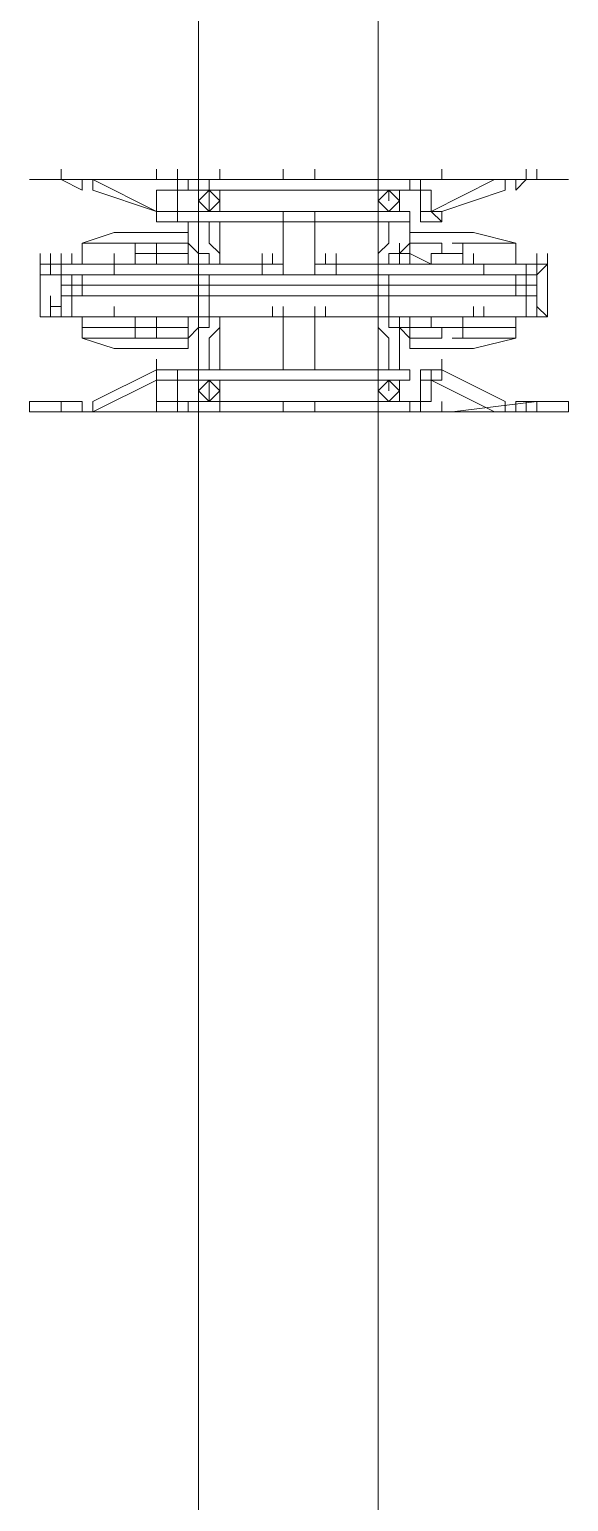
# Model space of a CAD drawing. Header units: feet. Extents: x -13743 to 68376, y -48 to 67763.
# Drawn here: x 4407.03 to 4423.55, y 67500.38 to 67545.52 of the extents above; entities that cross this region are included whole.
import ezdxf

# ---------------------------------------------------------------- set-up
doc = ezdxf.new("R2010")
doc.units = ezdxf.units.FT
doc.header["$MEASUREMENT"] = 0

# ---------------------------------------------------------------- blocks, each defined once
blk = doc.blocks.new('A$C47dfd34d')
at = {"lineweight": 5}
for points in [[(19.21422, 0.23999), (19.21588, 0.23999), (19.21588, 0.24332), (19.21588, 0.24832), (19.21422, 0.24832), (19.21588, 0.24832), (19.21588, 0.24332), (19.21588, 0.23999)], [(19.21422, 0.23999), (19.21588, 0.23999), (19.21588, 0.24332), (19.21588, 0.24832), (19.21422, 0.24832), (19.21588, 0.24832), (19.21588, 0.24332), (19.21588, 0.23999)], [(19.23088, 0.24666), (19.22922, 0.24666)], [(19.23088, 0.24666), (19.23755, 0.24666), (19.23922, 0.24666), (19.23755, 0.24666), (19.23588, 0.24666)], [(19.23755, 0.24666), (19.23588, 0.24666), (19.23588, 0.24499), (19.23588, 0.24666)], [(19.25255, 0.24332), (19.25088, 0.24332), (19.24922, 0.23999), (19.25088, 0.23999), (19.24922, 0.23999), (19.25088, 0.24332), (19.25088, 0.24832), (19.25088, 0.24332)], [(19.23088, 0.24499), (19.22922, 0.24499)], [(19.23588, 0.24332), (19.23588, 0.24166), (19.23588, 0.24332), (19.23588, 0.24499), (19.23755, 0.24499), (19.23922, 0.24499), (19.23755, 0.24499), (19.23588, 0.24499), (19.23588, 0.24332), (19.23422, 0.24332), (19.23588, 0.24332), (19.23422, 0.24332)], [(19.23588, 0.24166), (19.23422, 0.24166), (19.23422, 0.24332), (19.23588, 0.24332), (19.23588, 0.24499), (19.23755, 0.24499), (19.23588, 0.24499), (19.23588, 0.24332), (19.23422, 0.24332), (19.23422, 0.24166)], [(19.23088, 0.24332), (19.22922, 0.24332)], [(19.23255, 0.24166), (19.23255, 0.21999), (19.22922, 0.21999), (19.22922, 0.24166)], [(19.23255, 0.24166), (19.23255, 0.21999), (19.22922, 0.21999), (19.22922, 0.24166)], [(19.23922, 0.24332), (19.23755, 0.24332), (19.23588, 0.24332), (19.23755, 0.24332), (19.23588, 0.24332), (19.23422, 0.24332), (19.23588, 0.24332), (19.23588, 0.24166), (19.23422, 0.24166), (19.23255, 0.24166), (19.23422, 0.24166), (19.23255, 0.24166), (19.23422, 0.24166), (19.23588, 0.24166), (19.23588, 0.24332), (19.23422, 0.24332), (19.23588, 0.24332), (19.23755, 0.24332), (19.23588, 0.24332), (19.23755, 0.24332), (19.23922, 0.24332), (19.23755, 0.24332)], [(19.23422, 0.24166), (19.23255, 0.24166)], [(19.23588, 0.24332), (19.23422, 0.24332)], [(19.23422, 0.24166), (19.23422, 0.21999), (19.23588, 0.21999), (19.23588, 0.24166)], [(19.23422, 0.21999), (19.23422, 0.24166), (19.23588, 0.24166), (19.23588, 0.21999)], [(19.23922, 0.23499), (19.23755, 0.23499), (19.23588, 0.23499), (19.23755, 0.23499), (19.23922, 0.23499), (19.23755, 0.23499), (19.23588, 0.23499), (19.23755, 0.23499), (19.23755, 0.21166), (19.23588, 0.21166), (19.23755, 0.21166), (19.23755, 0.23499), (19.23755, 0.24332), (19.23922, 0.24332), (19.23755, 0.24332), (19.23922, 0.24332), (19.23755, 0.24332), (19.23755, 0.23499), (19.23755, 0.21166), (19.23588, 0.21166), (19.23755, 0.21166), (19.23755, 0.23499)], [(19.23922, 0.24332), (19.23755, 0.24332)], [(19.23922, 0.24166), (19.23755, 0.24166)], [(19.23922, 0.24166), (19.23755, 0.24166)], [(19.22422, 0.22332), (19.22422, 0.23499), (19.22588, 0.23999), (19.22588, 0.23166), (19.22755, 0.23166), (19.22755, 0.23999), (19.22588, 0.23999), (19.22588, 0.23166), (19.22588, 0.23999), (19.22755, 0.23999), (19.22588, 0.23999), (19.22422, 0.23499)], [(19.22755, 0.23166), (19.22755, 0.22832), (19.22588, 0.22832), (19.22588, 0.22999), (19.22588, 0.23166), (19.22588, 0.22999), (19.22588, 0.22832), (19.22755, 0.22832), (19.22755, 0.23166), (19.22755, 0.22832), (19.22588, 0.22832), (19.22588, 0.22999), (19.22588, 0.23166), (19.22755, 0.23166), (19.22755, 0.23999), (19.22922, 0.23999), (19.22755, 0.23999), (19.22588, 0.23999), (19.22588, 0.23166), (19.22755, 0.23166), (19.22922, 0.23166)], [(19.22922, 0.23999), (19.22755, 0.23999), (19.22755, 0.23166), (19.22922, 0.23166), (19.22755, 0.23166), (19.22755, 0.23999)], [(19.24588, 0.22832), (19.24922, 0.23832), (19.25088, 0.23832), (19.24922, 0.23832), (19.24588, 0.22832), (19.24588, 0.22666), (19.24588, 0.22499), (19.24922, 0.22499), (19.24922, 0.22832)], [(19.21588, 0.22832), (19.21422, 0.22832), (19.21422, 0.22999), (19.21422, 0.22832)], [(19.22588, 0.23166), (19.22755, 0.23166), (19.22755, 0.22832), (19.22922, 0.22832), (19.22755, 0.22832), (19.22755, 0.22332), (19.22588, 0.22332), (19.22588, 0.22999)], [(19.22588, 0.22499), (19.22588, 0.22332), (19.22755, 0.22332), (19.22755, 0.22832), (19.22588, 0.22832), (19.22588, 0.22999)], [(19.22755, 0.22832), (19.22922, 0.22832), (19.22755, 0.22832), (19.22755, 0.22332), (19.22588, 0.22332), (19.22588, 0.22999), (19.22588, 0.22332), (19.22755, 0.22332)], [(19.25255, 0.22832), (19.25088, 0.22832), (19.25088, 0.22999), (19.25088, 0.22832)], [(19.23755, 0.22832), (19.23922, 0.22832)], [(19.24088, 0.22499), (19.24088, 0.22332), (19.23922, 0.22332), (19.23922, 0.22832), (19.23922, 0.22332), (19.24088, 0.22332)], [(19.22422, 0.22666), (19.22422, 0.22499)], [(19.22422, 0.22666), (19.22422, 0.22499)], [(19.21922, 0.21832), (19.21755, 0.21832), (19.21588, 0.21999), (19.21588, 0.22166), (19.21755, 0.22166), (19.21588, 0.22166), (19.21588, 0.21999), (19.21588, 0.21832), (19.21588, 0.19333), (19.21422, 0.19333), (19.21588, 0.19333), (19.21588, 0.19166), (19.21588, 0.19333), (19.21755, 0.19333), (19.21588, 0.19333), (19.21588, 0.19166), (19.21755, 0.18999), (19.21588, 0.18999), (19.21588, 0.19166), (19.21755, 0.18999), (19.21922, 0.18999), (19.21922, 0.18833), (19.22088, 0.18833), (19.22088, 0.22499), (19.21922, 0.22499), (19.21922, 0.22166)], [(19.21922, 0.22499), (19.22088, 0.22499), (19.22088, 0.18833), (19.21922, 0.18833), (19.22088, 0.18833), (19.22088, 0.22499)], [(19.22588, 0.22332), (19.22422, 0.22332), (19.22588, 0.22332), (19.22755, 0.22166), (19.22922, 0.22166), (19.22755, 0.22166), (19.22588, 0.22332), (19.22755, 0.22166)], [(19.22755, 0.22332), (19.22922, 0.22332), (19.22755, 0.22332), (19.22755, 0.22499)], [(19.22922, 0.22332), (19.22755, 0.22332), (19.22755, 0.22499), (19.22755, 0.22332)], [(19.23922, 0.22332), (19.23922, 0.22499), (19.23922, 0.22332), (19.23755, 0.22332)], [(19.21755, 0.22166), (19.21588, 0.21999), (19.21755, 0.21832), (19.21922, 0.21999)], [(19.21755, 0.22166), (19.21588, 0.21999), (19.21755, 0.21832), (19.21922, 0.21999)], [(19.21755, 0.22166), (19.21588, 0.21999), (19.21755, 0.21832), (19.21922, 0.21999)], [(19.21755, 0.22166), (19.21588, 0.21999), (19.21755, 0.21832), (19.21922, 0.21999)], [(19.22088, 0.22166), (19.22922, 0.22166)], [(19.22922, 0.22166), (19.22755, 0.22166)], [(19.24755, 0.22166), (19.24588, 0.21999), (19.24755, 0.21832), (19.24922, 0.21999)], [(19.24755, 0.21832), (19.24922, 0.21832), (19.24922, 0.21999), (19.24922, 0.22166), (19.24755, 0.22166), (19.24922, 0.22166), (19.24922, 0.21999), (19.24755, 0.21832), (19.24588, 0.21832)], [(19.24588, 0.21999), (19.24588, 0.22166), (19.24755, 0.22166), (19.24588, 0.22166)], [(19.24755, 0.22166), (19.24588, 0.21999), (19.24755, 0.21832), (19.24922, 0.21999)], [(19.22588, 0.21999), (19.22755, 0.21832), (19.22588, 0.21999), (19.22088, 0.21999)], [(19.23255, 0.19166), (19.23255, 0.21999), (19.23422, 0.21999), (19.23422, 0.19166)], [(19.24922, 0.21999), (19.24755, 0.21999)], [(19.22922, 0.21832), (19.22088, 0.21832)], [(19.22088, 0.21832), (19.22922, 0.21832)], [(19.23755, 0.21832), (19.24422, 0.21832)], [(19.24922, 0.19166), (19.24755, 0.18999), (19.24588, 0.18999), (19.24588, 0.19166), (19.24588, 0.19333), (19.24755, 0.19333), (19.24922, 0.19333), (19.24922, 0.21832), (19.24922, 0.19333), (19.24755, 0.19333), (19.24922, 0.19333), (19.24922, 0.19166), (19.24922, 0.19333), (19.24922, 0.19166), (19.24922, 0.18999), (19.24922, 0.19166), (19.24755, 0.19166), (19.24922, 0.19166), (19.24755, 0.19166), (19.24922, 0.19166), (19.24755, 0.19166), (19.24922, 0.19166), (19.24755, 0.19166), (19.24922, 0.19166), (19.24755, 0.19166), (19.24922, 0.19166), (19.24755, 0.19166), (19.24922, 0.19166), (19.24755, 0.19166), (19.24922, 0.19166), (19.24755, 0.19166), (19.24922, 0.19166), (19.24755, 0.19166)], [(19.25255, 0.21832), (19.25088, 0.21832)], [(19.22922, 0.20832), (19.23088, 0.20832), (19.22922, 0.20832), (19.22922, 0.21166), (19.22922, 0.20999)], [(19.23755, 0.21166), (19.23755, 0.20832), (19.23755, 0.21166), (19.23922, 0.21166)], [(19.23922, 0.20999), (19.23755, 0.20999)], [(19.21588, 0.20832), (19.21422, 0.20832)], [(19.21588, 0.20832), (19.21422, 0.20832)], [(19.25255, 0.20832), (19.25088, 0.20832)], [(19.25255, 0.20832), (19.25088, 0.20832)], [(19.21588, 0.20333), (19.21422, 0.20333)], [(19.21588, 0.20333), (19.21422, 0.20333)], [(19.22922, 0.20333), (19.22922, 0.19999), (19.22922, 0.17833), (19.23088, 0.17833), (19.22922, 0.17833), (19.22922, 0.20333), (19.23088, 0.20333), (19.22922, 0.20333), (19.23088, 0.20333)], [(19.25255, 0.20333), (19.25088, 0.20333)], [(19.25255, 0.20333), (19.25088, 0.20333)], [(19.23088, 0.20166), (19.22922, 0.20166)], [(19.23088, 0.20166), (19.22922, 0.20166)], [(19.23588, 0.19999), (19.23755, 0.19999), (19.23755, 0.17666), (19.23755, 0.19999)], [(19.23755, 0.17666), (19.23588, 0.17666), (19.23755, 0.17666), (19.23755, 0.19999), (19.23588, 0.19999), (19.23755, 0.19999), (19.23755, 0.17666), (19.23588, 0.17666), (19.23755, 0.17666), (19.23755, 0.16833)], [(19.23922, 0.20166), (19.23755, 0.20166)], [(19.23922, 0.20166), (19.23755, 0.20166)], [(19.21755, 0.19333), (19.21588, 0.19166), (19.21755, 0.18999), (19.21922, 0.19166)], [(19.21922, 0.19166), (19.21755, 0.19166), (19.21922, 0.19166), (19.21755, 0.19166), (19.21922, 0.19166), (19.21755, 0.19166), (19.21922, 0.19166), (19.21755, 0.19166), (19.21922, 0.19166), (19.21755, 0.19166), (19.21922, 0.19166), (19.21922, 0.18999), (19.21755, 0.18999), (19.21588, 0.19166), (19.21588, 0.19333), (19.21755, 0.19333), (19.21922, 0.19333), (19.21755, 0.19333), (19.21922, 0.19333)], [(19.21755, 0.19333), (19.21588, 0.19166), (19.21755, 0.18999), (19.21922, 0.19166)], [(19.21755, 0.19333), (19.21588, 0.19333), (19.21588, 0.19166), (19.21588, 0.18999), (19.21755, 0.18999), (19.21922, 0.18999), (19.21922, 0.19166), (19.21922, 0.19333)], [(19.21755, 0.19333), (19.21588, 0.19166), (19.21755, 0.18999), (19.21922, 0.19166)], [(19.21755, 0.19333), (19.21588, 0.19166), (19.21755, 0.18999), (19.21922, 0.19166)], [(19.22088, 0.19333), (19.22922, 0.19333)], [(19.22755, 0.19333), (19.22588, 0.19166), (19.22088, 0.19166), (19.22588, 0.19166)], [(19.22922, 0.19333), (19.22088, 0.19333)], [(19.24422, 0.19333), (19.23755, 0.19333)], [(19.24588, 0.19166), (19.24588, 0.18999), (19.24588, 0.19166), (19.24588, 0.19333)], [(19.24588, 0.19333), (19.24755, 0.19333)], [(19.24755, 0.19333), (19.24588, 0.19166), (19.24755, 0.18999), (19.24922, 0.19166)], [(19.24755, 0.19333), (19.24588, 0.19166), (19.24755, 0.18999), (19.24922, 0.19166)], [(19.25255, 0.19333), (19.25088, 0.19333)], [(19.21922, 0.19166), (19.21755, 0.19166)], [(19.22422, 0.18833), (19.22422, 0.17833)], [(19.22588, 0.18833), (19.22755, 0.18999)], [(19.23922, 0.18999), (19.24088, 0.18833), (19.23922, 0.18999), (19.24088, 0.18833), (19.23922, 0.18999), (19.23922, 0.18833), (19.23755, 0.18833), (19.23922, 0.18833)], [(19.24088, 0.18333), (19.24088, 0.18833), (19.23922, 0.18833), (19.23755, 0.18499), (19.23922, 0.18499), (19.23922, 0.18333)], [(19.23922, 0.18499), (19.23755, 0.18499), (19.23922, 0.18833), (19.24088, 0.18833), (19.24088, 0.18333), (19.23922, 0.18333), (19.23922, 0.18499), (19.23755, 0.18499)], [(19.24088, 0.17166), (19.24255, 0.17833), (19.24255, 0.18833), (19.24088, 0.18833), (19.24088, 0.18666), (19.24088, 0.18833), (19.24255, 0.18833), (19.24255, 0.17833)], [(19.24588, 0.18499), (19.24422, 0.18333), (19.24422, 0.18666), (19.24588, 0.18666), (19.24422, 0.18666), (19.24422, 0.18333), (19.24588, 0.18333), (19.24422, 0.18333), (19.24588, 0.18499), (19.25088, 0.17499), (19.24588, 0.18499), (19.24588, 0.18666), (19.25088, 0.18666), (19.25088, 0.18833), (19.25088, 0.18666), (19.24922, 0.18666), (19.24922, 0.18499)], [(19.24922, 0.18666), (19.24922, 0.18499), (19.24588, 0.18499), (19.24588, 0.18333), (19.24922, 0.17333), (19.24588, 0.18333), (19.24588, 0.18499), (19.24588, 0.18666), (19.24922, 0.18666), (19.24922, 0.18833)], [(19.22588, 0.18666), (19.22588, 0.18333)], [(19.21422, 0.18333), (19.21588, 0.18333), (19.21422, 0.18333), (19.21422, 0.18499)], [(19.21422, 0.17333), (19.21588, 0.17333), (19.22088, 0.18333), (19.21922, 0.18333), (19.21922, 0.18499), (19.21922, 0.18333), (19.22088, 0.18333), (19.21588, 0.17333)], [(19.21422, 0.18333), (19.21588, 0.18333), (19.21422, 0.18333), (19.21422, 0.18499)], [(19.25088, 0.18333), (19.25088, 0.18499), (19.25088, 0.18333), (19.25255, 0.18333)], [(19.22755, 0.17999), (19.22755, 0.17166), (19.22588, 0.17166), (19.22588, 0.17999), (19.22588, 0.18166), (19.22588, 0.17999), (19.22755, 0.17999), (19.22755, 0.18333), (19.22755, 0.17999), (19.22922, 0.17999)], [(19.22588, 0.18166), (19.22588, 0.17999)], [(19.22922, 0.17999), (19.22755, 0.17999), (19.22755, 0.18333), (19.22755, 0.17999)], [(19.23922, 0.17999), (19.23922, 0.18333), (19.23922, 0.17999), (19.23755, 0.17999)], [(19.24088, 0.17999), (19.24088, 0.18166), (19.24088, 0.17999), (19.23755, 0.17999), (19.23755, 0.17166), (19.24088, 0.17166)], [(19.22588, 0.17166), (19.22588, 0.17999), (19.22755, 0.17999), (19.22755, 0.17166)], [(19.22588, 0.17166), (19.22755, 0.17166), (19.22755, 0.17999), (19.22588, 0.17999)], [(19.22588, 0.17166), (19.22588, 0.17999), (19.22755, 0.17999), (19.22755, 0.17166)], [(19.24088, 0.17166), (19.23755, 0.17166), (19.23755, 0.17999), (19.24088, 0.17999)], [(19.23922, 0.17833), (19.23755, 0.17833)], [(19.25088, 0.17333), (19.24922, 0.17333)], [(19.21422, 0.16999), (19.21588, 0.16999), (19.21588, 0.17166), (19.21422, 0.17166), (19.21588, 0.17166), (19.21588, 0.16999)], [(19.21422, 0.17166), (19.21588, 0.17166)], [(19.21422, 0.16999), (19.21588, 0.16999), (19.21588, 0.17166), (19.21588, 0.16999)], [(19.22922, 0.17166), (19.22755, 0.17166)], [(19.22755, 0.17166), (19.22922, 0.17166)], [(19.23255, 0.16999), (19.23088, 0.16999), (19.23255, 0.16999), (19.23422, 0.16999)], [(19.23422, 0.17166), (19.23255, 0.17166)], [(19.23422, 0.16833), (19.23422, 0.16999), (19.23588, 0.16999), (19.23588, 0.16833), (19.23422, 0.16833), (19.23255, 0.16833)], [(19.23755, 0.16833), (19.23755, 0.16999)], [(19.25255, 0.16999), (19.25088, 0.16999), (19.24922, 0.17166), (19.25088, 0.17166), (19.24922, 0.17166), (19.25088, 0.16999)], [(19.21422, 0.16833), (19.21588, 0.16833), (19.21588, 0.16333), (19.21422, 0.16333), (19.21588, 0.16333), (19.21588, 0.16833)], [(19.21422, 0.16833), (19.21588, 0.16833), (19.21588, 0.16333), (19.21422, 0.16333), (19.21588, 0.16333), (19.21588, 0.16833)], [(19.23088, 0.16833), (19.22922, 0.16666), (19.23088, 0.16666), (19.22922, 0.16666)], [(19.25255, 0.16833), (19.25088, 0.16833), (19.25088, 0.16333), (19.25088, 0.16833)]]:
    blk.add_lwpolyline(points, close=True, dxfattribs=at)
for points in [[(19.21422, 0.24832), (19.21422, 0.16333)], [(19.22922, 0.24666), (19.23088, 0.24666), (19.22922, 0.24666), (19.23088, 0.24666), (19.22922, 0.24666), (19.23088, 0.24666), (19.22922, 0.24666), (19.22922, 0.24499), (19.22922, 0.24666), (19.23588, 0.24666), (19.23588, 0.24499), (19.23588, 0.24332), (19.23755, 0.24332), (19.23588, 0.24332), (19.23755, 0.24332), (19.23755, 0.24666), (19.23755, 0.24499), (19.23588, 0.24499), (19.23588, 0.24332), (19.23422, 0.24332), (19.23422, 0.24166), (19.23255, 0.24166), (19.23422, 0.24166), (19.23255, 0.24166), (19.23255, 0.23999), (19.23255, 0.21999), (19.22922, 0.21999), (19.22922, 0.19166), (19.23255, 0.19166), (19.23255, 0.21999), (19.23255, 0.16999), (19.22922, 0.16999), (19.22922, 0.19166), (19.22922, 0.16999), (19.23255, 0.16999), (19.23255, 0.19166), (19.23422, 0.19166), (19.23422, 0.21999), (19.23588, 0.21999), (19.23588, 0.24166), (19.23422, 0.24166), (19.23422, 0.21999), (19.23255, 0.21999), (19.23255, 0.19166), (19.23422, 0.19166), (19.23422, 0.16999), (19.23588, 0.16999), (19.23588, 0.19166), (19.23588, 0.16999), (19.23422, 0.16999), (19.23422, 0.19166), (19.23588, 0.19166), (19.23588, 0.21999), (19.23588, 0.19166), (19.23422, 0.19166), (19.23255, 0.19166), (19.23255, 0.16999), (19.22922, 0.16999), (19.22922, 0.19166), (19.22755, 0.19166), (19.22755, 0.18999), (19.22922, 0.18999), (19.22755, 0.18999), (19.22588, 0.18833), (19.22422, 0.18833), (19.22422, 0.18666), (19.22422, 0.18833), (19.22422, 0.18666), (19.22422, 0.18833), (19.22422, 0.17833), (19.22588, 0.17166), (19.22422, 0.17833), (19.22588, 0.17166), (19.22422, 0.17833), (19.22422, 0.18833), (19.22422, 0.17833), (19.22422, 0.18833), (19.22422, 0.17833), (19.22422, 0.18833), (19.22588, 0.18833), (19.22755, 0.18999), (19.22922, 0.18999), (19.22088, 0.18999), (19.22922, 0.18999), (19.22755, 0.18999), (19.22922, 0.18999), (19.22755, 0.18999), (19.22922, 0.18999), (19.22755, 0.18999), (19.22922, 0.18999), (19.22755, 0.18999), (19.22588, 0.18833), (19.22755, 0.18999), (19.22755, 0.18833), (19.22922, 0.18833), (19.22755, 0.18833), (19.22755, 0.18499), (19.22755, 0.18333), (19.22588, 0.18333), (19.22755, 0.18333), (19.22755, 0.18499), (19.22755, 0.18833), (19.22588, 0.18833), (19.22588, 0.18333), (19.22755, 0.18333), (19.22755, 0.18499), (19.22755, 0.18333), (19.22588, 0.18333), (19.22588, 0.18666), (19.22588, 0.18833), (19.22755, 0.18833), (19.22588, 0.18833), (19.22588, 0.18666), (19.22588, 0.18833), (19.22755, 0.18833), (19.22755, 0.18999), (19.22588, 0.18833), (19.22755, 0.18999), (19.22755, 0.18833), (19.22755, 0.18499), (19.22922, 0.18499), (19.22755, 0.18499), (19.22922, 0.18499), (19.22755, 0.18499), (19.22755, 0.18833), (19.22922, 0.18833), (19.22755, 0.18833), (19.22755, 0.18999), (19.22588, 0.18833), (19.22755, 0.18999), (19.22922, 0.18999), (19.22755, 0.18999), (19.22755, 0.19166), (19.22922, 0.19166), (19.22922, 0.16999), (19.23255, 0.16999), (19.23255, 0.19166), (19.23255, 0.21999), (19.22922, 0.21999), (19.22922, 0.24166), (19.23255, 0.24166), (19.23255, 0.21999), (19.23255, 0.23999), (19.23422, 0.23999), (19.23588, 0.23999), (19.23422, 0.23999), (19.23255, 0.23999), (19.23255, 0.21999), (19.23255, 0.19166), (19.22922, 0.19166), (19.22922, 0.21999), (19.22755, 0.21999), (19.22755, 0.22166), (19.22922, 0.22166), (19.22755, 0.22166), (19.22588, 0.22332), (19.22755, 0.22166), (19.22922, 0.22166), (19.22755, 0.22166), (19.22588, 0.22332), (19.22755, 0.22166), (19.22588, 0.22332), (19.22422, 0.22332), (19.22422, 0.23332), (19.22422, 0.22332), (19.22422, 0.23332), (19.22422, 0.22332), (19.22422, 0.23499), (19.22588, 0.23999), (19.22422, 0.23499), (19.22422, 0.22332), (19.22588, 0.22332), (19.22755, 0.22166), (19.22588, 0.22332), (19.22755, 0.22166), (19.22922, 0.22166), (19.22755, 0.22166), (19.22755, 0.21999), (19.22922, 0.21999), (19.22922, 0.19166), (19.23255, 0.19166), (19.23255, 0.21999), (19.23422, 0.21999), (19.23422, 0.19166), (19.23588, 0.19166), (19.23588, 0.21999), (19.23588, 0.19166), (19.23422, 0.19166), (19.23422, 0.16999), (19.23588, 0.16999), (19.23588, 0.19166), (19.23588, 0.16999), (19.23422, 0.16999), (19.23588, 0.16999), (19.23422, 0.16999), (19.23422, 0.16833), (19.23255, 0.16833), (19.23088, 0.16833), (19.23255, 0.16833), (19.23088, 0.16833), (19.23255, 0.16833), (19.23255, 0.16999), (19.23422, 0.16999), (19.23255, 0.16999), (19.23422, 0.16999), (19.23255, 0.16999), (19.23255, 0.17166), (19.23422, 0.17166), (19.23588, 0.17166), (19.23422, 0.17166), (19.23588, 0.17166), (19.23422, 0.17166), (19.23255, 0.17166), (19.23255, 0.16999), (19.23422, 0.16999), (19.23588, 0.16999), (19.23588, 0.16833), (19.23755, 0.16666), (19.23588, 0.16666), (19.22922, 0.16666), (19.23088, 0.16666), (19.22922, 0.16666), (19.23088, 0.16833), (19.22922, 0.16833), (19.22922, 0.16999), (19.22922, 0.16833), (19.22922, 0.16666), (19.23088, 0.16666), (19.23255, 0.16666)], [(19.23088, 0.20333), (19.22922, 0.20333), (19.23088, 0.20333), (19.22922, 0.20333), (19.23088, 0.20333), (19.22922, 0.20333), (19.23088, 0.20333), (19.22922, 0.20333), (19.23088, 0.20333), (19.22922, 0.20333), (19.22922, 0.19999), (19.22922, 0.17666), (19.22922, 0.19999), (19.22922, 0.20333), (19.22922, 0.19999), (19.22922, 0.17666), (19.23088, 0.17666), (19.22922, 0.17666), (19.22922, 0.16833), (19.23088, 0.16833), (19.23255, 0.16833), (19.23255, 0.16999), (19.23422, 0.16999), (19.23255, 0.16999), (19.23422, 0.16999), (19.23422, 0.19166), (19.23255, 0.19166), (19.23255, 0.21999), (19.23422, 0.21999), (19.23255, 0.21999), (19.23255, 0.23999), (19.23422, 0.23999), (19.23588, 0.23999), (19.23422, 0.23999), (19.23255, 0.23999), (19.23255, 0.24166), (19.23255, 0.23999), (19.23255, 0.24166), (19.23422, 0.24166), (19.23255, 0.24166), (19.23255, 0.24332), (19.23088, 0.24332), (19.23088, 0.24499), (19.22922, 0.24499), (19.22922, 0.24666), (19.22922, 0.24499), (19.23088, 0.24499), (19.23088, 0.24332), (19.22922, 0.24332), (19.23088, 0.24332), (19.23088, 0.24499), (19.22922, 0.24499), (19.23088, 0.24499), (19.23255, 0.24499), (19.23088, 0.24499), (19.23088, 0.24332), (19.23255, 0.24332), (19.23255, 0.24166), (19.23422, 0.24166), (19.23588, 0.24166), (19.23422, 0.24166), (19.23588, 0.24166), (19.23422, 0.24166), (19.23422, 0.24332), (19.23588, 0.24332), (19.23588, 0.24499), (19.23755, 0.24499), (19.23588, 0.24499), (19.23755, 0.24499), (19.23922, 0.24499), (19.23755, 0.24499), (19.23588, 0.24499), (19.23588, 0.24332), (19.23755, 0.24332), (19.23588, 0.24332), (19.23755, 0.24332), (19.23755, 0.23499), (19.23755, 0.21166), (19.23755, 0.20832), (19.24422, 0.20832), (19.23588, 0.20832), (19.24422, 0.20832), (19.24422, 0.20333), (19.23588, 0.20333), (19.24422, 0.20333), (19.23755, 0.20333), (19.23755, 0.19999), (19.23755, 0.20333), (19.23755, 0.19999), (19.23922, 0.19999), (19.23755, 0.19999), (19.23755, 0.20333), (19.23922, 0.20333), (19.23755, 0.20333), (19.23922, 0.20333), (19.23755, 0.20333), (19.23922, 0.20333), (19.23755, 0.20333)], [(19.23255, 0.24332), (19.23088, 0.24332), (19.22922, 0.24332), (19.22922, 0.24666), (19.22922, 0.24499), (19.22922, 0.24666), (19.22922, 0.24166), (19.23088, 0.24166), (19.22922, 0.24166), (19.22922, 0.24666), (19.22922, 0.24499), (19.22922, 0.24666), (19.22922, 0.24332), (19.23088, 0.24332), (19.22922, 0.24332), (19.23088, 0.24332), (19.23088, 0.24499), (19.23088, 0.24332), (19.23255, 0.24332), (19.23255, 0.24166), (19.22922, 0.24166), (19.22922, 0.21999), (19.22922, 0.19166), (19.23255, 0.19166), (19.23255, 0.17166), (19.23255, 0.16999), (19.23255, 0.17166), (19.23255, 0.19166), (19.23255, 0.17166), (19.23255, 0.19166), (19.23422, 0.19166), (19.23255, 0.19166)], [(19.23588, 0.24666), (19.23088, 0.24666)], [(19.23588, 0.24499), (19.23588, 0.24666)], [(19.23755, 0.24332), (19.23755, 0.24666), (19.23755, 0.24499)], [(19.25088, 0.24832), (19.25088, 0.16333)], [(19.22922, 0.24499), (19.22922, 0.24499)], [(19.23088, 0.20999), (19.22922, 0.20999), (19.22922, 0.21166), (19.22922, 0.23499), (19.23088, 0.23499), (19.22922, 0.23499), (19.23088, 0.23499), (19.22922, 0.23499), (19.23088, 0.23499), (19.22922, 0.23499), (19.22922, 0.21166), (19.22922, 0.23499), (19.22922, 0.24332), (19.22922, 0.24166), (19.22922, 0.24332), (19.23088, 0.24332), (19.23255, 0.24332), (19.23088, 0.24332), (19.23255, 0.24332), (19.23088, 0.24332), (19.23255, 0.24332), (19.23088, 0.24332), (19.23255, 0.24332), (19.23088, 0.24332), (19.23255, 0.24332), (19.23088, 0.24332), (19.23255, 0.24332), (19.23088, 0.24332), (19.23255, 0.24332), (19.23422, 0.24332), (19.23588, 0.24332), (19.23422, 0.24332), (19.23255, 0.24332), (19.23088, 0.24332), (19.23255, 0.24332), (19.23088, 0.24332), (19.23255, 0.24332), (19.23422, 0.24332), (19.23255, 0.24332), (19.23422, 0.24332), (19.23255, 0.24332), (19.23422, 0.24332), (19.23255, 0.24332), (19.23088, 0.24332), (19.23088, 0.24499), (19.22922, 0.24499), (19.23088, 0.24499), (19.22922, 0.24499), (19.23088, 0.24499), (19.22922, 0.24499), (19.23088, 0.24499), (19.23088, 0.24332), (19.23255, 0.24332), (19.23255, 0.24166), (19.23255, 0.21999), (19.23422, 0.21999), (19.23422, 0.24166), (19.23588, 0.24166), (19.23588, 0.21999), (19.23422, 0.21999), (19.23422, 0.19166)], [(19.22922, 0.24499), (19.22922, 0.24499)], [(19.22922, 0.24499), (19.22922, 0.24499)], [(19.22922, 0.24499), (19.22922, 0.24499)], [(19.22922, 0.24499), (19.22922, 0.24499)], [(19.22922, 0.24499), (19.22922, 0.24499)], [(19.22922, 0.24499), (19.22922, 0.24499)], [(19.22922, 0.24499), (19.22922, 0.24499)], [(19.23088, 0.24499), (19.23255, 0.24499)], [(19.23755, 0.24499), (19.23755, 0.24499)], [(19.23755, 0.24499), (19.23755, 0.24499)], [(19.23755, 0.24499), (19.23755, 0.24499)], [(19.23755, 0.24499), (19.23755, 0.24499)], [(19.21422, 0.24332), (19.21588, 0.24332), (19.21422, 0.24332)], [(19.21422, 0.24332), (19.21588, 0.24332), (19.21422, 0.24332)], [(19.21422, 0.24332), (19.21588, 0.24332), (19.21422, 0.24332)], [(19.21422, 0.24332), (19.21588, 0.24332), (19.21422, 0.24332)], [(19.22255, 0.20333), (19.22088, 0.20333), (19.22922, 0.20333), (19.23088, 0.20333), (19.22922, 0.20333), (19.22088, 0.20333), (19.22088, 0.20832), (19.22922, 0.20832), (19.22922, 0.21166), (19.22922, 0.20832), (19.22922, 0.21166), (19.22922, 0.20832), (19.23088, 0.20832), (19.22922, 0.20832), (19.22922, 0.21166), (19.22922, 0.23499), (19.22922, 0.24332), (19.22922, 0.23499), (19.22922, 0.21166), (19.22922, 0.23499), (19.22922, 0.21166), (19.22922, 0.20832), (19.23088, 0.20832), (19.22922, 0.20832), (19.23088, 0.20832), (19.22922, 0.20832), (19.23088, 0.20832), (19.22922, 0.20832), (19.22922, 0.20999), (19.23088, 0.20999), (19.22922, 0.20999), (19.22922, 0.21166), (19.22922, 0.23499), (19.22922, 0.24332), (19.22922, 0.23499), (19.23088, 0.23499), (19.22922, 0.23499), (19.22922, 0.24332), (19.22922, 0.23499), (19.22922, 0.24332), (19.23088, 0.24332), (19.22922, 0.24332), (19.23088, 0.24332), (19.23255, 0.24332), (19.23422, 0.24332)], [(19.22922, 0.24166), (19.23088, 0.24166)], [(19.22922, 0.24166), (19.23088, 0.24166)], [(19.23422, 0.24332), (19.23588, 0.24332)], [(19.23422, 0.24332), (19.23588, 0.24332)], [(19.23588, 0.24332), (19.23422, 0.24332)], [(19.23422, 0.24332), (19.23588, 0.24332)], [(19.23755, 0.24332), (19.23922, 0.24332)], [(19.23755, 0.24332), (19.23922, 0.24332)], [(19.23755, 0.24332), (19.23922, 0.24332)], [(19.23755, 0.24332), (19.23922, 0.24332)], [(19.23755, 0.24332), (19.23922, 0.24332)], [(19.23755, 0.24332), (19.23755, 0.23499)], [(19.25088, 0.24332), (19.25088, 0.24332)], [(19.21588, 0.23999), (19.21588, 0.23999)], [(19.21588, 0.23999), (19.21588, 0.23999)], [(19.21588, 0.23999), (19.21588, 0.23999)], [(19.21588, 0.23999), (19.21588, 0.23999)], [(19.23755, 0.21999), (19.23922, 0.21999), (19.23922, 0.22166), (19.23755, 0.22166), (19.23922, 0.22166), (19.24088, 0.22166), (19.23922, 0.22166), (19.24088, 0.22332), (19.23922, 0.22166), (19.24088, 0.22332), (19.24255, 0.22332), (19.24255, 0.23499), (19.24088, 0.23999), (19.23755, 0.23999)], [(19.24422, 0.22166), (19.23755, 0.22166), (19.23922, 0.22166), (19.24088, 0.22166), (19.23922, 0.22166), (19.24088, 0.22332), (19.23922, 0.22166), (19.24088, 0.22332), (19.24255, 0.22332), (19.24255, 0.23499), (19.24088, 0.23999), (19.24088, 0.23166), (19.23755, 0.23166), (19.23922, 0.23166), (19.23922, 0.22832), (19.24088, 0.22832), (19.24088, 0.22999), (19.24088, 0.22499), (19.24088, 0.22666), (19.24088, 0.22499), (19.24088, 0.22999), (19.24088, 0.23166), (19.24088, 0.22999), (19.24088, 0.22832), (19.23922, 0.22832), (19.23922, 0.23166), (19.23755, 0.23166), (19.23755, 0.23999), (19.24088, 0.23999), (19.24088, 0.23166), (19.23755, 0.23166), (19.23755, 0.23999), (19.23922, 0.23999)], [(19.23922, 0.23999), (19.23922, 0.23999)], [(19.25088, 0.23999), (19.25088, 0.23999)], [(19.25088, 0.23999), (19.25088, 0.23999)], [(19.21588, 0.22499), (19.21588, 0.22332), (19.21422, 0.22332), (19.21422, 0.22499), (19.21588, 0.22499), (19.21588, 0.22832), (19.21922, 0.22832), (19.21422, 0.23832), (19.21588, 0.23832), (19.22088, 0.22832), (19.21922, 0.22832), (19.21588, 0.22832), (19.21588, 0.22499), (19.21922, 0.22499), (19.21922, 0.22666), (19.21922, 0.22499), (19.21588, 0.22499), (19.21588, 0.22332), (19.21422, 0.22332), (19.21422, 0.18833), (19.21588, 0.18833), (19.21588, 0.18666), (19.21922, 0.18666), (19.21922, 0.18499), (19.21922, 0.18333), (19.22088, 0.18333), (19.21588, 0.17333), (19.21422, 0.17333), (19.21588, 0.17333), (19.22088, 0.18333), (19.21922, 0.18333), (19.21922, 0.18499), (19.21588, 0.18499), (19.21588, 0.18666), (19.21922, 0.18666), (19.21922, 0.18499), (19.22088, 0.18499), (19.22088, 0.18333), (19.22088, 0.18666), (19.21922, 0.18666), (19.22088, 0.18666), (19.22088, 0.18333), (19.22088, 0.18499), (19.21922, 0.18499), (19.21422, 0.17499), (19.21922, 0.18499), (19.21588, 0.18499), (19.21588, 0.18666), (19.21922, 0.18666), (19.21922, 0.18499), (19.21922, 0.18666), (19.21588, 0.18666), (19.21588, 0.18499), (19.21922, 0.18499), (19.21422, 0.17499), (19.21922, 0.18499), (19.21588, 0.18499), (19.21588, 0.18666), (19.21422, 0.18666), (19.21422, 0.18833), (19.21422, 0.18666), (19.21422, 0.18833), (19.21422, 0.18666)], [(19.21755, 0.21999), (19.21922, 0.21999), (19.21755, 0.21999), (19.21922, 0.21999), (19.21755, 0.21999), (19.21922, 0.21999), (19.21755, 0.21999), (19.21922, 0.21999), (19.21755, 0.21999), (19.21922, 0.21999), (19.21755, 0.21999), (19.21922, 0.21999), (19.21755, 0.21999), (19.21922, 0.21999), (19.21755, 0.21999), (19.21922, 0.21999), (19.21755, 0.21999), (19.21922, 0.21999), (19.21755, 0.21999), (19.21922, 0.21999), (19.21922, 0.22166), (19.21922, 0.22499), (19.22088, 0.22499), (19.22088, 0.22832), (19.21922, 0.22832), (19.21922, 0.22666), (19.21922, 0.22832), (19.21422, 0.23832), (19.21588, 0.23832), (19.22088, 0.22832), (19.21922, 0.22832), (19.21588, 0.22832), (19.21422, 0.22832), (19.21422, 0.22999), (19.21422, 0.22832), (19.21588, 0.22832), (19.21588, 0.22499), (19.21422, 0.22499), (19.21422, 0.22332), (19.21422, 0.18833), (19.21588, 0.18833), (19.21588, 0.18999), (19.21588, 0.18833), (19.21588, 0.18666), (19.21588, 0.18833), (19.21422, 0.18833), (19.21422, 0.22332), (19.21422, 0.22499), (19.21588, 0.22499), (19.21588, 0.22832), (19.21922, 0.22832), (19.21922, 0.22666), (19.21922, 0.22499), (19.21588, 0.22499), (19.21588, 0.22332), (19.21422, 0.22332), (19.21422, 0.22499)], [(19.21588, 0.23832), (19.22088, 0.22832), (19.21922, 0.22832), (19.21422, 0.23832), (19.21588, 0.23832), (19.22088, 0.22832), (19.21922, 0.22832), (19.21922, 0.22666), (19.21922, 0.22832), (19.22088, 0.22832), (19.21922, 0.22832), (19.21922, 0.22666), (19.21922, 0.22499), (19.21588, 0.22499), (19.21588, 0.22332), (19.21422, 0.22332), (19.21422, 0.18833), (19.21588, 0.18833), (19.21588, 0.18999), (19.21755, 0.18999), (19.21588, 0.18999), (19.21588, 0.19166), (19.21588, 0.19333), (19.21588, 0.21832), (19.21422, 0.21832), (19.21588, 0.21832), (19.21755, 0.21832), (19.21588, 0.21999), (19.21588, 0.22166), (19.21755, 0.22166), (19.21588, 0.22166), (19.21588, 0.22332)], [(19.21588, 0.23832), (19.21422, 0.23832), (19.21922, 0.22832), (19.21922, 0.22666), (19.21922, 0.22832), (19.22088, 0.22832), (19.22255, 0.22832), (19.22088, 0.22832), (19.22088, 0.22499), (19.21922, 0.22499), (19.21922, 0.22166), (19.21755, 0.22166), (19.21922, 0.22166), (19.21755, 0.22166), (19.21922, 0.22166), (19.21922, 0.21999), (19.21922, 0.21832), (19.21755, 0.21832), (19.21588, 0.21832), (19.21588, 0.21999), (19.21755, 0.21999), (19.21922, 0.21999), (19.21755, 0.21999), (19.21922, 0.21999), (19.21755, 0.21999), (19.21922, 0.21999), (19.21755, 0.21999), (19.21922, 0.21999), (19.21755, 0.21999), (19.21922, 0.21999), (19.21755, 0.21999), (19.21922, 0.21999), (19.21755, 0.21999), (19.21922, 0.21999), (19.21755, 0.21999), (19.21922, 0.21999), (19.21755, 0.21999), (19.21922, 0.21999), (19.21922, 0.21832), (19.21755, 0.21832), (19.21922, 0.21832), (19.21922, 0.21999), (19.21922, 0.22166), (19.21922, 0.21999), (19.21922, 0.21832), (19.21755, 0.21832), (19.21588, 0.21832), (19.21422, 0.21832), (19.21588, 0.21832), (19.21588, 0.19333), (19.21755, 0.19333), (19.21922, 0.19333), (19.21922, 0.19166), (19.21922, 0.18999), (19.21922, 0.19166), (19.21755, 0.19166), (19.21922, 0.19166), (19.21755, 0.19166), (19.21922, 0.19166), (19.21755, 0.19166), (19.21922, 0.19166), (19.21755, 0.19166), (19.21922, 0.19166), (19.21755, 0.19166), (19.21922, 0.19166), (19.21922, 0.18999), (19.21755, 0.18999), (19.21922, 0.18999), (19.21922, 0.18833), (19.22088, 0.18833), (19.22088, 0.22499), (19.21922, 0.22499), (19.22088, 0.22499), (19.22088, 0.22832), (19.22088, 0.22499), (19.21922, 0.22499), (19.21922, 0.22166), (19.21922, 0.21832), (19.21755, 0.21832), (19.21922, 0.21832), (19.21922, 0.21999), (19.21922, 0.22166), (19.21755, 0.22166), (19.21588, 0.22166), (19.21588, 0.21999), (19.21588, 0.21832), (19.21755, 0.21832), (19.21922, 0.21832), (19.21922, 0.21999), (19.21922, 0.22166), (19.21755, 0.22166), (19.21588, 0.22166), (19.21588, 0.21999), (19.21755, 0.21832), (19.21588, 0.21999), (19.21588, 0.22166), (19.21755, 0.22166), (19.21588, 0.22166), (19.21588, 0.22332)], [(19.25088, 0.23832), (19.24588, 0.22832)], [(19.25088, 0.23832), (19.24588, 0.22832)], [(19.23755, 0.23499), (19.23755, 0.21166)], [(19.22588, 0.23332), (19.22588, 0.23332)], [(19.22588, 0.23332), (19.22588, 0.23332)], [(19.22588, 0.23332), (19.22588, 0.23332)], [(19.22588, 0.23332), (19.22588, 0.23332)], [(19.24088, 0.23332), (19.24088, 0.23332)], [(19.24088, 0.23332), (19.24088, 0.23332)], [(19.24255, 0.22332), (19.24255, 0.23332), (19.24255, 0.22332), (19.24422, 0.22332)], [(19.22088, 0.22832), (19.22255, 0.22832)], [(19.22088, 0.22832), (19.22255, 0.22832)], [(19.24422, 0.22832), (19.24588, 0.22832)], [(19.24588, 0.22666), (19.24588, 0.22832), (19.24422, 0.22832), (19.24422, 0.22499), (19.24588, 0.22499), (19.24588, 0.22166), (19.24755, 0.22166), (19.24922, 0.22166), (19.24922, 0.22332), (19.24922, 0.22499), (19.25088, 0.22499), (19.25255, 0.22499), (19.25088, 0.22499), (19.24922, 0.22499), (19.24922, 0.22332), (19.24922, 0.22166), (19.24922, 0.21999), (19.24755, 0.21832), (19.24922, 0.21832), (19.24922, 0.21999), (19.24922, 0.22166), (19.24755, 0.22166), (19.24588, 0.22166), (19.24588, 0.21832), (19.24755, 0.21832), (19.24588, 0.21832), (19.24588, 0.21999), (19.24588, 0.21832), (19.24588, 0.19333), (19.24755, 0.19333), (19.24922, 0.19333), (19.24922, 0.19166), (19.24755, 0.18999), (19.24588, 0.18999), (19.24755, 0.18999), (19.24922, 0.18999), (19.24922, 0.18833), (19.25088, 0.18833), (19.25088, 0.22332), (19.24922, 0.22332), (19.25088, 0.22332), (19.25088, 0.22499), (19.25088, 0.22332), (19.25088, 0.18833), (19.24922, 0.18833), (19.24922, 0.18999), (19.24755, 0.18999), (19.24588, 0.18999), (19.24588, 0.18833), (19.24588, 0.18999), (19.24588, 0.19166), (19.24588, 0.19333), (19.24588, 0.21832), (19.24588, 0.21999), (19.24755, 0.21999), (19.24922, 0.21999), (19.24755, 0.21999), (19.24922, 0.21999), (19.24755, 0.21999), (19.24922, 0.21999), (19.24755, 0.21999), (19.24922, 0.21999), (19.24755, 0.21999), (19.24922, 0.21999), (19.25088, 0.21999)], [(19.24422, 0.22832), (19.24588, 0.22832), (19.24588, 0.22666)], [(19.24422, 0.22832), (19.24588, 0.22832)], [(19.24422, 0.22832), (19.24422, 0.22499), (19.24588, 0.22499)], [(19.24922, 0.22499), (19.24588, 0.22499), (19.24588, 0.22832)], [(19.24588, 0.22832), (19.24922, 0.22832)], [(19.24922, 0.22499), (19.24922, 0.22832)], [(19.21422, 0.22499), (19.21588, 0.22499), (19.21422, 0.22499)], [(19.21588, 0.21999), (19.21588, 0.22166), (19.21588, 0.22332), (19.21588, 0.22166), (19.21588, 0.21999), (19.21588, 0.21832), (19.21588, 0.19333), (19.21755, 0.19333), (19.21922, 0.19333), (19.21922, 0.19166), (19.21922, 0.18999), (19.21755, 0.18999), (19.21922, 0.18999), (19.21922, 0.19166), (19.21922, 0.19333), (19.21922, 0.21832), (19.21922, 0.19333), (19.21922, 0.19166), (19.21755, 0.19166), (19.21922, 0.19166), (19.21755, 0.19166), (19.21922, 0.19166), (19.21755, 0.19166), (19.21922, 0.19166), (19.21755, 0.19166), (19.21922, 0.19166), (19.21922, 0.19333), (19.21922, 0.21832), (19.21922, 0.19333), (19.21755, 0.19333), (19.21588, 0.19333), (19.21588, 0.19166), (19.21588, 0.19333), (19.21755, 0.19333), (19.21922, 0.19333), (19.21922, 0.19166)], [(19.21922, 0.22499), (19.21922, 0.22499)], [(19.21922, 0.22499), (19.21922, 0.22499)], [(19.21922, 0.22499), (19.21922, 0.22499)], [(19.22088, 0.22499), (19.22088, 0.22499)], [(19.22088, 0.22499), (19.22088, 0.22499)], [(19.22088, 0.22499), (19.22088, 0.22499)], [(19.22088, 0.22499), (19.22088, 0.22499)], [(19.24422, 0.18833), (19.24422, 0.22499), (19.24588, 0.22499)], [(19.24422, 0.22499), (19.24422, 0.22499)], [(19.24422, 0.22499), (19.24422, 0.22499)], [(19.24588, 0.22499), (19.24422, 0.22499), (19.24422, 0.18833), (19.24588, 0.18833)], [(19.24588, 0.22499), (19.24588, 0.22499)], [(19.24588, 0.22499), (19.24588, 0.22166)], [(19.73753, 0.22166), (19.73253, 0.22166), (19.72753, 0.22166), (18.82212, 0.22166)], [(19.21588, 0.22166), (19.21588, 0.22166)], [(19.21588, 0.22166), (19.21588, 0.22166)], [(19.21588, 0.22166), (19.21588, 0.22166)], [(19.21922, 0.22166), (19.21755, 0.22166)], [(19.21755, 0.22166), (19.21755, 0.22166)], [(19.21922, 0.22166), (19.21755, 0.22166)], [(19.21755, 0.22166), (19.21755, 0.22166)], [(19.21755, 0.22166), (19.21755, 0.22166)], [(19.21922, 0.22166), (19.21922, 0.22166)], [(19.21922, 0.22166), (19.21922, 0.22166)], [(19.21922, 0.22166), (19.21922, 0.22166)], [(19.22755, 0.22166), (19.22922, 0.22166)], [(19.24255, 0.22166), (19.24255, 0.22166)], [(19.24588, 0.22166), (19.24588, 0.22166)], [(19.24588, 0.22166), (19.24588, 0.21999)], [(19.24588, 0.22166), (19.24588, 0.22166)], [(19.24755, 0.22166), (19.24755, 0.22166)], [(19.24755, 0.22166), (19.24755, 0.22166)], [(19.24922, 0.22166), (19.24922, 0.22166)], [(19.24922, 0.22166), (19.24922, 0.22166)], [(19.21588, 0.21999), (19.21588, 0.21999)], [(19.21588, 0.21999), (19.21588, 0.21999)], [(19.21588, 0.21999), (19.21588, 0.21999)], [(19.21922, 0.21999), (19.21922, 0.21999)], [(19.21922, 0.21999), (19.21922, 0.21999)], [(19.21922, 0.21999), (19.21922, 0.21999)], [(19.23255, 0.21999), (19.23422, 0.21999)], [(19.24422, 0.21999), (19.24088, 0.21999), (19.23922, 0.21832)], [(19.24588, 0.21999), (19.24588, 0.21999)], [(19.24588, 0.21999), (19.24588, 0.21999)], [(19.24755, 0.21999), (19.24922, 0.21999)], [(19.24755, 0.21999), (19.24922, 0.21999)], [(19.24755, 0.21999), (19.24922, 0.21999)], [(19.24755, 0.21999), (19.24922, 0.21999)], [(19.24755, 0.21999), (19.24922, 0.21999)], [(19.24755, 0.21999), (19.24922, 0.21999)], [(19.24755, 0.21999), (19.24922, 0.21999)], [(19.24922, 0.21999), (19.24922, 0.21999)], [(19.24922, 0.21999), (19.24922, 0.21999)], [(19.21588, 0.21832), (19.21588, 0.21832)], [(19.21588, 0.21832), (19.21588, 0.21832)], [(19.21588, 0.21832), (19.21588, 0.21832)], [(19.21755, 0.21832), (19.21755, 0.21832)], [(19.21755, 0.21832), (19.21755, 0.21832)], [(19.21755, 0.21832), (19.21755, 0.21832)], [(19.21922, 0.21832), (19.21922, 0.21832)], [(19.21922, 0.21832), (19.21922, 0.21832)], [(19.21922, 0.21832), (19.21922, 0.21832)], [(19.24255, 0.21832), (19.24255, 0.21832)], [(19.24588, 0.21832), (19.24588, 0.21832)], [(19.24588, 0.21832), (19.24588, 0.21832)], [(19.24755, 0.21832), (19.24755, 0.21832)], [(19.24755, 0.21832), (19.24755, 0.21832)], [(19.24922, 0.21832), (19.24922, 0.21832)], [(19.24922, 0.21832), (19.24922, 0.21832)], [(19.22922, 0.20999), (19.22922, 0.21166)], [(19.22922, 0.20832), (19.22922, 0.21166)], [(19.23755, 0.20999), (19.23755, 0.20832), (19.23922, 0.20832), (19.23755, 0.20832), (19.23755, 0.20999), (19.23755, 0.21166), (19.23755, 0.20832), (19.23922, 0.20832), (19.23755, 0.20832)], [(19.23755, 0.21166), (19.23755, 0.20832)], [(19.23755, 0.20832), (19.23755, 0.21166), (19.23755, 0.20999)], [(19.23088, 0.20999), (19.22922, 0.20999), (19.23088, 0.20999), (19.22922, 0.20999), (19.23088, 0.20999), (19.22922, 0.20999), (19.23088, 0.20999), (19.22922, 0.20999), (19.23088, 0.20999), (19.22922, 0.20999), (19.22922, 0.20832), (19.23088, 0.20832), (19.22922, 0.20832), (19.22088, 0.20832), (19.22088, 0.20333), (19.22922, 0.20333), (19.22922, 0.19999), (19.22922, 0.20333), (19.22922, 0.19999), (19.22922, 0.17833), (19.23088, 0.17833), (19.22922, 0.17833), (19.22922, 0.16833), (19.22922, 0.16999), (19.22922, 0.16833), (19.23088, 0.16833), (19.23255, 0.16833), (19.23088, 0.16833), (19.23255, 0.16833), (19.23088, 0.16833), (19.22922, 0.16666), (19.23588, 0.16666), (19.23755, 0.16666), (19.23588, 0.16833), (19.23422, 0.16833), (19.23588, 0.16833), (19.23422, 0.16833), (19.23588, 0.16833), (19.23422, 0.16833), (19.23588, 0.16833), (19.23422, 0.16833), (19.23588, 0.16833), (19.23422, 0.16833), (19.23255, 0.16833), (19.23088, 0.16833), (19.23255, 0.16833), (19.23088, 0.16833), (19.22922, 0.16833), (19.22922, 0.16999), (19.22922, 0.16833), (19.22922, 0.16666), (19.23088, 0.16833), (19.23255, 0.16833), (19.23255, 0.16999), (19.23422, 0.16999), (19.23588, 0.16999), (19.23588, 0.16833), (19.23755, 0.16833), (19.23588, 0.16833), (19.23755, 0.16833), (19.23755, 0.16999), (19.23755, 0.16833), (19.23755, 0.17833), (19.23755, 0.20333), (19.23755, 0.19999), (19.23755, 0.20333)], [(19.22922, 0.20832), (19.22922, 0.20999)], [(19.23755, 0.20999), (19.23922, 0.20999)], [(19.23755, 0.20999), (19.23922, 0.20999)], [(19.23755, 0.20999), (19.23922, 0.20999)], [(19.21422, 0.20832), (19.21588, 0.20832)], [(19.21422, 0.20832), (19.21588, 0.20832)], [(19.21422, 0.20832), (19.21588, 0.20832)], [(19.21422, 0.20832), (19.21588, 0.20832)], [(19.22088, 0.20333), (19.22088, 0.20832), (19.22922, 0.20832), (19.23088, 0.20832), (19.22922, 0.20832), (19.22088, 0.20832), (19.22088, 0.20333), (19.22922, 0.20333), (19.22922, 0.19999), (19.22922, 0.17833), (19.22922, 0.16833), (19.23088, 0.16833), (19.22922, 0.16666), (19.23088, 0.16666), (19.22922, 0.16666), (19.23088, 0.16666), (19.23588, 0.16666), (19.23755, 0.16666), (19.23588, 0.16666), (19.23755, 0.16666), (19.23588, 0.16833), (19.23422, 0.16833), (19.23588, 0.16833), (19.23755, 0.16666), (19.23922, 0.16666), (19.23755, 0.16666), (19.23588, 0.16833), (19.23755, 0.16666), (19.23588, 0.16666), (19.23755, 0.16666), (19.23588, 0.16666), (19.23755, 0.16666)], [(19.22922, 0.20832), (19.23088, 0.20832)], [(19.22922, 0.20832), (19.23088, 0.20832)], [(19.23588, 0.20832), (19.24422, 0.20832), (19.24588, 0.20832), (19.24422, 0.20832), (19.24422, 0.20333), (19.24588, 0.20333)], [(19.23755, 0.20832), (19.23922, 0.20832)], [(19.23755, 0.20832), (19.23922, 0.20832)], [(19.23755, 0.20832), (19.23922, 0.20832)], [(19.23755, 0.20832), (19.23922, 0.20832)], [(19.21422, 0.20333), (19.21588, 0.20333)], [(19.21422, 0.20333), (19.21588, 0.20333)], [(19.21422, 0.20333), (19.21588, 0.20333)], [(19.21422, 0.20333), (19.21588, 0.20333)], [(19.22922, 0.20333), (19.23088, 0.20333)], [(19.22922, 0.20333), (19.23088, 0.20333)], [(19.22922, 0.20333), (19.23088, 0.20333)], [(19.22922, 0.20333), (19.23088, 0.20333)], [(19.22922, 0.16833), (19.22922, 0.16999), (19.22922, 0.16833), (19.22922, 0.17666), (19.22922, 0.20333), (19.22922, 0.19999), (19.22922, 0.20333)], [(19.23755, 0.17833), (19.23755, 0.20333)], [(19.23755, 0.20333), (19.23922, 0.20333)], [(19.23755, 0.20333), (19.23922, 0.20333)], [(19.23755, 0.20333), (19.23922, 0.20333)], [(19.23755, 0.20333), (19.23922, 0.20333)], [(19.23755, 0.20333), (19.23922, 0.20333)], [(19.22922, 0.20166), (19.23088, 0.20166)], [(19.22922, 0.20166), (19.23088, 0.20166)], [(19.22922, 0.20166), (19.23088, 0.20166)], [(19.22922, 0.20166), (19.23088, 0.20166)], [(18.82212, 0.16999), (18.82212, 0.17333), (18.81545, 0.17333), (18.81378, 0.17333), (18.81712, 0.18833), (18.81712, 0.18999), (18.81878, 0.18999), (18.81878, 0.19166), (18.82212, 0.19166), (18.82212, 0.19333), (18.82378, 0.19333), (18.82545, 0.19333), (18.82378, 0.19333), (18.82545, 0.19333), (18.82711, 0.19333), (19.72753, 0.19333), (19.73253, 0.19333), (19.73753, 0.19333)], [(19.21422, 0.19333), (19.21588, 0.19333)], [(19.21422, 0.19333), (19.21588, 0.19333)], [(19.21588, 0.19333), (19.21588, 0.19333)], [(19.21588, 0.19333), (19.21588, 0.19333)], [(19.21588, 0.19333), (19.21588, 0.19333)], [(19.21755, 0.19333), (19.21755, 0.19333)], [(19.21755, 0.19333), (19.21755, 0.19333)], [(19.21755, 0.19333), (19.21755, 0.19333)], [(19.21922, 0.19333), (19.21922, 0.19333)], [(19.21922, 0.19333), (19.21922, 0.19333)], [(19.21922, 0.19333), (19.21922, 0.19333)], [(19.23922, 0.19333), (19.24088, 0.19166), (19.24422, 0.19166)], [(19.24588, 0.19333), (19.24588, 0.19333)], [(19.24588, 0.19333), (19.24588, 0.19333)], [(19.24755, 0.19333), (19.24755, 0.19333)], [(19.24755, 0.19333), (19.24755, 0.19333)], [(19.24922, 0.19333), (19.24922, 0.19333)], [(19.24922, 0.19333), (19.24922, 0.19333)], [(19.21588, 0.19166), (19.21588, 0.19166)], [(19.21588, 0.19166), (19.21588, 0.19166)], [(19.21588, 0.19166), (19.21588, 0.19166)], [(19.21588, 0.18666), (19.21588, 0.18833), (19.21588, 0.18999), (19.21588, 0.19166), (19.21755, 0.18999), (19.21922, 0.18999), (19.21922, 0.18833), (19.21922, 0.18999), (19.21922, 0.19166)], [(19.21755, 0.19166), (19.21922, 0.19166)], [(19.21755, 0.19166), (19.21922, 0.19166)], [(19.21755, 0.19166), (19.21922, 0.19166)], [(19.21755, 0.19166), (19.21922, 0.19166)], [(19.21755, 0.19166), (19.21922, 0.19166)], [(19.21755, 0.19166), (19.21922, 0.19166)], [(19.21922, 0.19166), (19.21922, 0.19166)], [(19.21922, 0.19166), (19.21922, 0.19166)], [(19.21922, 0.19166), (19.21922, 0.19166)], [(19.23922, 0.18999), (19.24088, 0.18999), (19.23922, 0.18999), (19.24088, 0.18833), (19.23922, 0.18999), (19.23755, 0.18999), (19.23922, 0.18999), (19.23922, 0.19166), (19.23755, 0.19166)], [(19.24588, 0.19166), (19.24588, 0.19166)], [(19.24588, 0.19166), (19.24588, 0.19166)], [(19.24922, 0.19166), (19.24922, 0.19166)], [(19.24922, 0.19166), (19.24922, 0.19166)], [(19.21588, 0.18999), (19.21588, 0.18999)], [(19.21588, 0.18999), (19.21588, 0.18999)], [(19.21588, 0.18999), (19.21588, 0.18999)], [(19.21755, 0.18999), (19.21755, 0.18999)], [(19.21755, 0.18999), (19.21755, 0.18999)], [(19.21755, 0.18999), (19.21755, 0.18999)], [(19.21922, 0.18999), (19.21922, 0.18999)], [(19.21922, 0.18999), (19.21922, 0.18999)], [(19.21922, 0.18999), (19.21922, 0.18999)], [(19.21922, 0.18833), (19.21922, 0.18833)], [(19.21922, 0.18833), (19.21922, 0.18833)], [(19.21922, 0.18833), (19.21922, 0.18833)], [(19.21922, 0.18833), (19.21922, 0.18833)], [(19.22088, 0.18833), (19.22088, 0.18833)], [(19.22088, 0.18833), (19.22088, 0.18833)], [(19.22088, 0.18833), (19.22088, 0.18833)], [(19.22088, 0.18833), (19.22088, 0.18833)], [(19.22755, 0.18999), (19.22588, 0.18833)], [(19.22755, 0.18999), (19.22588, 0.18833)], [(19.23755, 0.18999), (19.23922, 0.18999), (19.24088, 0.18999)], [(19.24422, 0.18833), (19.24255, 0.18833), (19.24255, 0.17833), (19.24255, 0.18833)], [(19.24422, 0.18833), (19.24588, 0.18833)], [(19.24422, 0.18833), (19.24422, 0.18833)], [(19.24422, 0.18833), (19.24422, 0.18833)], [(19.24588, 0.18999), (19.24588, 0.18999)], [(19.24588, 0.18999), (19.24588, 0.18999)], [(19.24588, 0.18833), (19.24588, 0.18833)], [(19.24588, 0.18833), (19.24588, 0.18833)], [(19.24755, 0.18999), (19.24755, 0.18999)], [(19.24755, 0.18999), (19.24755, 0.18999)], [(19.24922, 0.18999), (19.24922, 0.18999)], [(19.24922, 0.18999), (19.24922, 0.18999)], [(19.21422, 0.18666), (19.21588, 0.18666), (19.21422, 0.18666)], [(19.21422, 0.18666), (19.21588, 0.18666), (19.21422, 0.18666)], [(19.21422, 0.18666), (19.21588, 0.18666), (19.21422, 0.18666)], [(19.22088, 0.18333), (19.22088, 0.18666), (19.21922, 0.18666), (19.22088, 0.18666), (19.22088, 0.18333), (19.22088, 0.18499), (19.21922, 0.18499), (19.22088, 0.18499), (19.22088, 0.18333), (19.22255, 0.18333)], [(19.21422, 0.18166), (19.21588, 0.16833)], [(19.22588, 0.17833), (19.22588, 0.17833)], [(19.22588, 0.17833), (19.22588, 0.17833)], [(19.22588, 0.17833), (19.22588, 0.17833)], [(19.22588, 0.17833), (19.22588, 0.17833)], [(19.22922, 0.17833), (19.22922, 0.16833)], [(19.22922, 0.16833), (19.22922, 0.17833)], [(19.22922, 0.16833), (19.22922, 0.17666)], [(19.22922, 0.17666), (19.23088, 0.17666)], [(19.22922, 0.17666), (19.23088, 0.17666)], [(19.22922, 0.16833), (19.22922, 0.17666)], [(19.23755, 0.17833), (19.23922, 0.17833)], [(19.23755, 0.16833), (19.23755, 0.17833)], [(19.23755, 0.17833), (19.23922, 0.17833)], [(19.24088, 0.17833), (19.24088, 0.17833)], [(19.24088, 0.17833), (19.24088, 0.17833)], [(19.21588, 0.17166), (19.21588, 0.17166)], [(19.21588, 0.17166), (19.21588, 0.17166)], [(19.21588, 0.17166), (19.21588, 0.17166)], [(19.21588, 0.17166), (19.21588, 0.17166)], [(19.21588, 0.16999), (19.21588, 0.16833)], [(19.22588, 0.17166), (19.22588, 0.17166)], [(19.22588, 0.17166), (19.22588, 0.17166)], [(19.22588, 0.17166), (19.22588, 0.17166)], [(19.22922, 0.16833), (19.22922, 0.16999)], [(19.22922, 0.16833), (19.22922, 0.16999)], [(19.22922, 0.16833), (19.22922, 0.16999)], [(19.22922, 0.16833), (19.22922, 0.16999)], [(19.23088, 0.16999), (19.23255, 0.16999)], [(19.23088, 0.16999), (19.23255, 0.16999)], [(19.23255, 0.16999), (19.23422, 0.16999)], [(19.23255, 0.16999), (19.23422, 0.16999)], [(19.23255, 0.16999), (19.23422, 0.16999)], [(19.23255, 0.16999), (19.23422, 0.16999)], [(19.23922, 0.16833), (19.23755, 0.16833), (19.23755, 0.16999), (19.23755, 0.16833), (19.23922, 0.16833), (19.23755, 0.16833), (19.23922, 0.16833), (19.23755, 0.16833), (19.23588, 0.16833), (19.23755, 0.16666), (19.23755, 0.16833), (19.23755, 0.16666), (19.23588, 0.16833), (19.23422, 0.16833), (19.23422, 0.16999), (19.23588, 0.16999), (19.23755, 0.16999), (19.23588, 0.16999), (19.23422, 0.16999), (19.23588, 0.16999), (19.23422, 0.16999), (19.23588, 0.16999), (19.23588, 0.16833), (19.23422, 0.16833), (19.23588, 0.16833), (19.23422, 0.16833), (19.23255, 0.16833), (19.23255, 0.16999), (19.23422, 0.16999), (19.23422, 0.16833)], [(19.23422, 0.16999), (19.23588, 0.16999)], [(19.23422, 0.16999), (19.23588, 0.16999)], [(19.23588, 0.16999), (19.23755, 0.16999)], [(19.23588, 0.16999), (19.23755, 0.16999)], [(19.23755, 0.17166), (19.23922, 0.17166)], [(19.23755, 0.16833), (19.23755, 0.16999)], [(19.23755, 0.16833), (19.23755, 0.16999)], [(19.23922, 0.17166), (19.23922, 0.17166)], [(19.23922, 0.17166), (19.23922, 0.17166)], [(19.25088, 0.17166), (19.25088, 0.17166)], [(19.25088, 0.17166), (19.25088, 0.17166)], [(19.21588, 0.16833), (19.21588, 0.16833)], [(19.21588, 0.16833), (19.21588, 0.16833)], [(19.21588, 0.16833), (19.21588, 0.16833)], [(19.21588, 0.16833), (19.21588, 0.16833)], [(19.21588, 0.16666), (19.21588, 0.16833)], [(19.22922, 0.16833), (19.22922, 0.16833)], [(19.22922, 0.16833), (19.22922, 0.16833)], [(19.22922, 0.16833), (19.23088, 0.16833)], [(19.22922, 0.16833), (19.22922, 0.16833)], [(19.23088, 0.16833), (19.22922, 0.16666)], [(19.22922, 0.16666), (19.22922, 0.16833)], [(19.22922, 0.16833), (19.23088, 0.16833)], [(19.22922, 0.16666), (19.23088, 0.16833)], [(19.22922, 0.16833), (19.22922, 0.16833)], [(19.22922, 0.16666), (19.22922, 0.16833)], [(19.23088, 0.16833), (19.23255, 0.16833)], [(19.23088, 0.16833), (19.23255, 0.16833)], [(19.23255, 0.16833), (19.23088, 0.16833)], [(19.23088, 0.16833), (19.23255, 0.16833)], [(19.23088, 0.16833), (19.23255, 0.16833)], [(19.23088, 0.16833), (19.23255, 0.16833)], [(19.23088, 0.16833), (19.23255, 0.16833)], [(19.23088, 0.16833), (19.23255, 0.16833)], [(19.23088, 0.16833), (19.23255, 0.16833)], [(19.23088, 0.16833), (19.23255, 0.16833)], [(19.23088, 0.16833), (19.23255, 0.16833)], [(19.23588, 0.16833), (19.23755, 0.16833)], [(19.23588, 0.16833), (19.23755, 0.16833)], [(19.23588, 0.16833), (19.23755, 0.16833)], [(19.23588, 0.16833), (19.23755, 0.16833)], [(19.23588, 0.16833), (19.23755, 0.16833)], [(19.23588, 0.16833), (19.23755, 0.16833)], [(19.23588, 0.16833), (19.23755, 0.16833)], [(19.23588, 0.16833), (19.23755, 0.16833)], [(19.23755, 0.16833), (19.23922, 0.16833)], [(19.23755, 0.16833), (19.23922, 0.16833)], [(19.25088, 0.16833), (19.25088, 0.16833)], [(19.25088, 0.16833), (19.25088, 0.16833)], [(19.21588, 0.16666), (19.21588, 0.16666)], [(19.22922, 0.16666), (19.22922, 0.16666)], [(19.22922, 0.16666), (19.22922, 0.16666)], [(19.22922, 0.16666), (19.23088, 0.16666)], [(19.22922, 0.16666), (19.23088, 0.16666)], [(19.22922, 0.16666), (19.22922, 0.16666)], [(19.23588, 0.16666), (19.22922, 0.16666), (19.23088, 0.16666), (19.22922, 0.16666)], [(19.22922, 0.16666), (19.22922, 0.16666)], [(19.23755, 0.16666), (19.23588, 0.16666)], [(19.23588, 0.16666), (19.23755, 0.16666)], [(19.23755, 0.16666), (19.23922, 0.16666)], [(19.23755, 0.16666), (19.23755, 0.16666)], [(19.23755, 0.16666), (19.23922, 0.16666)], [(19.23755, 0.16666), (19.23755, 0.16666)], [(19.23755, 0.16666), (19.23755, 0.16666)], [(19.23755, 0.16666), (19.23755, 0.16666)]]:
    blk.add_lwpolyline(points, dxfattribs=at)

msp = doc.modelspace()

# ---------------------------------------------------------------- block references
at = {"xscale": 194.318304, "yscale": 194.318304, "zscale": 194.318304, "rotation": 90}
msp.add_blockref('A$C47dfd34d', (4455.289, 63800.118), dxfattribs=at)

doc.saveas('drawing.dxf')
